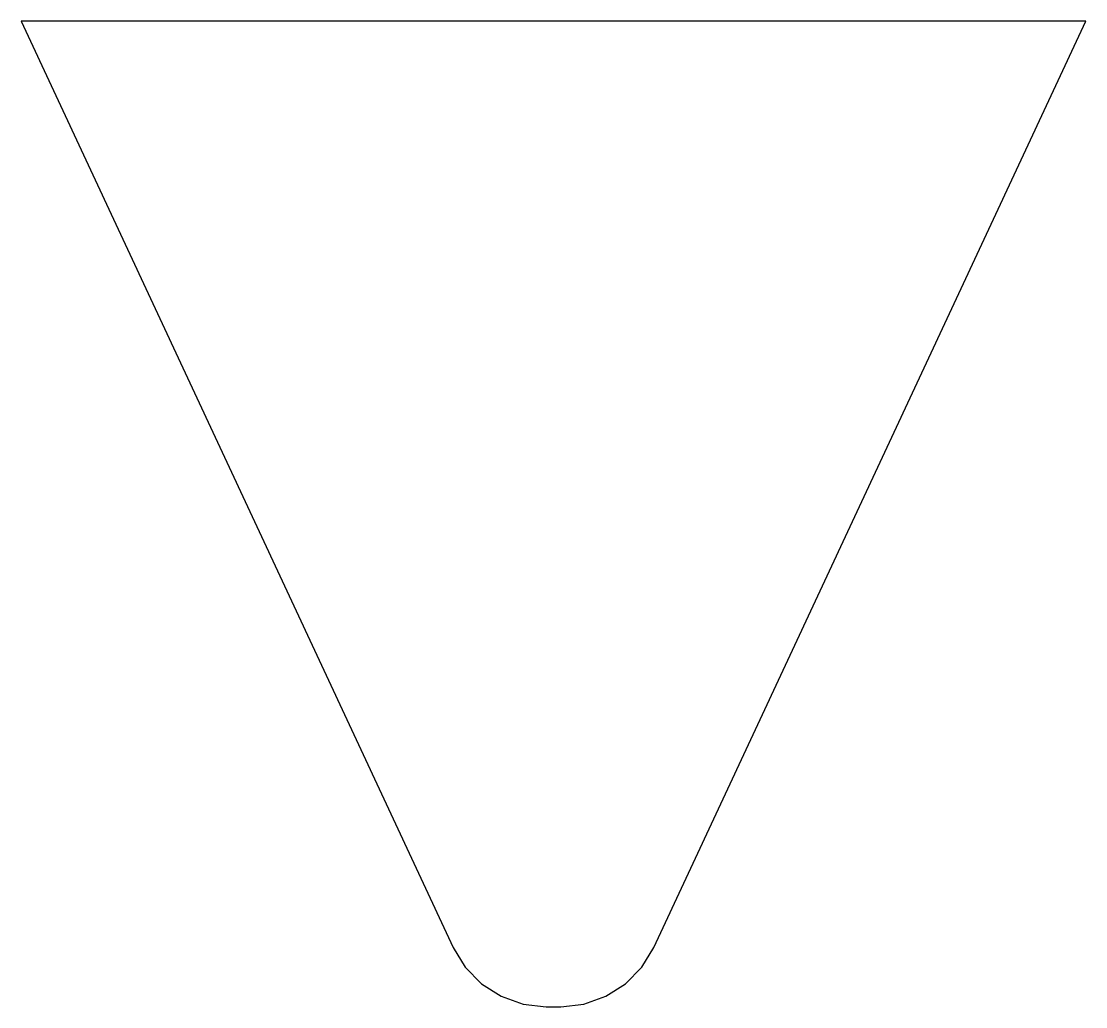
# Model space of a CAD drawing. Extents: x -2.99 to 2.99, y 1.96 to 7.5.
import ezdxf

# ---------------------------------------------------------------- set-up
doc = ezdxf.new("R2010")
doc.units = 0

msp = doc.modelspace()

# ---------------------------------------------------------------- linework, layer by layer
msp.add_lwpolyline([(-2.99145, 7.5), (-0.563935, 2.294177), (-0.495659, 2.182761), (-0.40407, 2.089559), (-0.293863, 2.019349), (-0.170686, 1.97573), (-0.040854, 1.960938), (0.040854, 1.960938), (0.170686, 1.97573), (0.293863, 2.019349), (0.40407, 2.089559), (0.495659, 2.182761), (0.563935, 2.294177), (2.99145, 7.5)], close=True)

doc.saveas('drawing.dxf')
